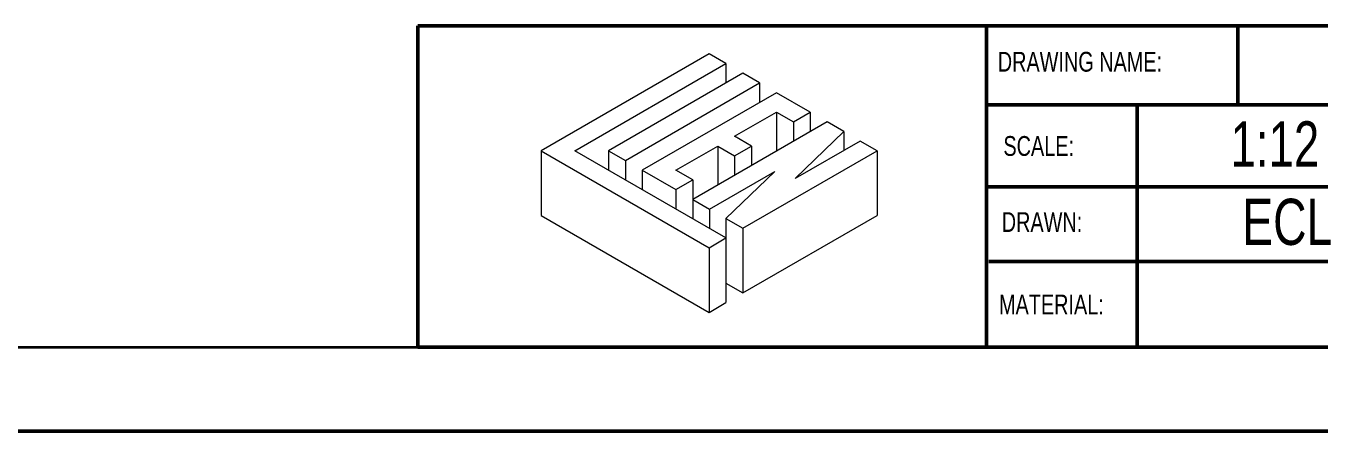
# Model space of a CAD drawing. Header units: millimetres. Extents: x 0 to 3353, y 0 to 2591.
# Drawn here: x 1120 to 2298, y 0 to 368 of the extents above; entities that cross this region are included whole.
import ezdxf

# ---------------------------------------------------------------- set-up
doc = ezdxf.new("R2010")
doc.units = ezdxf.units.MM
doc.header["$LTSCALE"] = 12
for name, color, linetype in [('PAGE_BORDER', 7, 'Continuous'), ('TITLE_BLOCK_BORDER', 7, 'Continuous'), ('TITLE_BLOCK_TEXT', 8, 'Continuous')]:
    doc.layers.add(name, color=color, linetype=linetype)
doc.styles.add('SLDTEXTSTYLE0', font='TXT', dxfattribs={"width": 0.75})

# ---------------------------------------------------------------- blocks, each defined once
blk = doc.blocks.new('Lien3D Logo')
at = {"color": 7, "linetype": 'Continuous', "lineweight": 18}
for p, q in [((127.28, 195.95), (0, 122.47)), ((25.53, 122.47), (140.05, 188.58)), ((140.05, 188.58), (127.28, 195.95)), ((140.05, 188.58), (140.05, 173.84)), ((152.81, 181.21), (51.07, 122.47)), ((165.58, 173.84), (152.81, 181.21)), ((63.83, 115.1), (165.58, 173.84)), ((165.58, 173.84), (165.58, 159.1)), ((178.34, 166.47), (76.6, 107.73)), ((203.88, 151.73), (178.34, 166.47)), ((146.62, 133.41), (178.34, 151.73)), ((178.34, 151.73), (191.11, 144.36)), ((178.34, 151.73), (178.34, 122.25)), ((191.11, 144.36), (203.88, 151.73)), ((203.88, 151.73), (203.88, 136.99)), ((216.64, 144.36), (114.9, 85.62)), ((191.11, 144.36), (191.11, 129.62)), ((229.41, 136.99), (216.64, 144.36)), ((159.39, 126.04), (146.62, 133.41)), ((192.47, 101.37), (229.41, 136.99)), ((241.79, 129.84), (192.47, 101.37)), ((229.41, 136.99), (229.41, 122.69)), ((254.56, 122.47), (241.79, 129.84)), ((0, 122.47), (0, 73.48)), ((0, 122.47), (127.28, 48.99)), ((140.05, 56.36), (25.53, 122.47)), ((51.07, 122.47), (51.07, 107.73)), ((51.07, 122.47), (63.83, 115.1)), ((102.13, 107.73), (133.85, 126.04)), ((133.85, 126.04), (146.62, 118.67)), ((133.85, 126.04), (133.85, 96.56)), ((146.62, 118.67), (159.39, 126.04)), ((146.62, 118.67), (146.62, 103.93)), ((152.81, 63.73), (254.56, 122.47)), ((159.39, 126.04), (159.39, 111.3)), ((254.56, 122.47), (254.56, 73.48)), ((63.83, 115.1), (63.83, 100.36)), ((76.6, 107.73), (102.13, 92.99)), ((76.6, 107.73), (76.6, 92.99)), ((114.9, 100.36), (102.13, 107.73)), ((102.13, 92.99), (114.9, 100.36)), ((114.9, 100.36), (114.9, 85.62)), ((127.66, 78.25), (176.98, 106.72)), ((176.98, 106.72), (140.05, 71.1)), ((102.13, 92.99), (102.13, 78.25)), ((114.9, 85.62), (127.66, 78.25)), ((114.9, 85.62), (114.9, 70.88)), ((0, 73.48), (127.28, 0)), ((127.66, 78.25), (127.66, 63.51)), ((140.05, 71.1), (152.81, 63.73)), ((140.05, 71.1), (140.05, 56.36)), ((152.81, 14.74), (254.56, 73.48)), ((152.81, 63.73), (152.81, 14.74)), ((127.28, 48.99), (140.05, 56.36)), ((140.05, 56.36), (140.05, 7.37)), ((127.28, 48.99), (127.28, 0)), ((140.05, 22.11), (152.81, 14.74)), ((127.28, 0), (140.05, 7.37))]:
    blk.add_line(p, q, dxfattribs=at)

msp = doc.modelspace()

# ---------------------------------------------------------------- linework, layer by layer
at = {"color": 7, "linetype": 'Continuous', "lineweight": 50}
msp.add_line((0, 0), (3352.8, 0), dxfattribs=at)
at = {"layer": 'PAGE_BORDER', "lineweight": 35}
msp.add_line((76.2, 76.2), (3276.6, 76.2), dxfattribs=at)
at = {"layer": 'TITLE_BLOCK_BORDER', "lineweight": 50}
for p, q in [((1477, 368.5), (1477, 76.2)), ((1994.2, 368.5), (1477, 368.5)), ((1994.2, 368.5), (1994.2, 76.2)), ((3276.6, 368.5), (1994.2, 368.5)), ((2222.9, 368.5), (2222.9, 297.3)), ((3276.6, 296.8), (1994.2, 296.8)), ((2131.3, 296.8), (2131.3, 76.2)), ((3276.6, 222.2), (1994.2, 222.2)), ((1996.3, 154.1), (3276.6, 154.1)), ((1994.2, 76.2), (1477, 76.2)), ((1994.2, 76.2), (3276.6, 76.2))]:
    msp.add_line(p, q, dxfattribs=at)

# ---------------------------------------------------------------- block references
at = {"layer": 'TITLE_BLOCK_BORDER', "xscale": 1.2, "yscale": 1.2, "zscale": 1.2}
msp.add_blockref('Lien3D Logo', (1589.2, 108), dxfattribs=at)

# ---------------------------------------------------------------- texts
at = {"layer": 'TITLE_BLOCK_BORDER', "insert": (2267.8, 211.3), "char_height": 42, "attachment_point": 2, "style": 'SLDTEXTSTYLE0'}
msp.add_mtext('ECL', dxfattribs=at)
at = {"layer": 'TITLE_BLOCK_TEXT', "style": 'SLDTEXTSTYLE0'}
for s, insert, char_height, attachment_point in [('DRAWING NAME:', (2004.5, 344.9), 18, 1), ('1:12', (2256.6, 281.7), 41.27, 2), ('SCALE:', (2009.6, 268.3), 18, 1), ('DRAWN:', (2008.1, 199.1), 18, 1), ('MATERIAL:', (2005.6, 124.1), 18, 1)]:
    msp.add_mtext(s, dxfattribs=dict(at, insert=insert, char_height=char_height, attachment_point=attachment_point))

doc.saveas('drawing.dxf')
